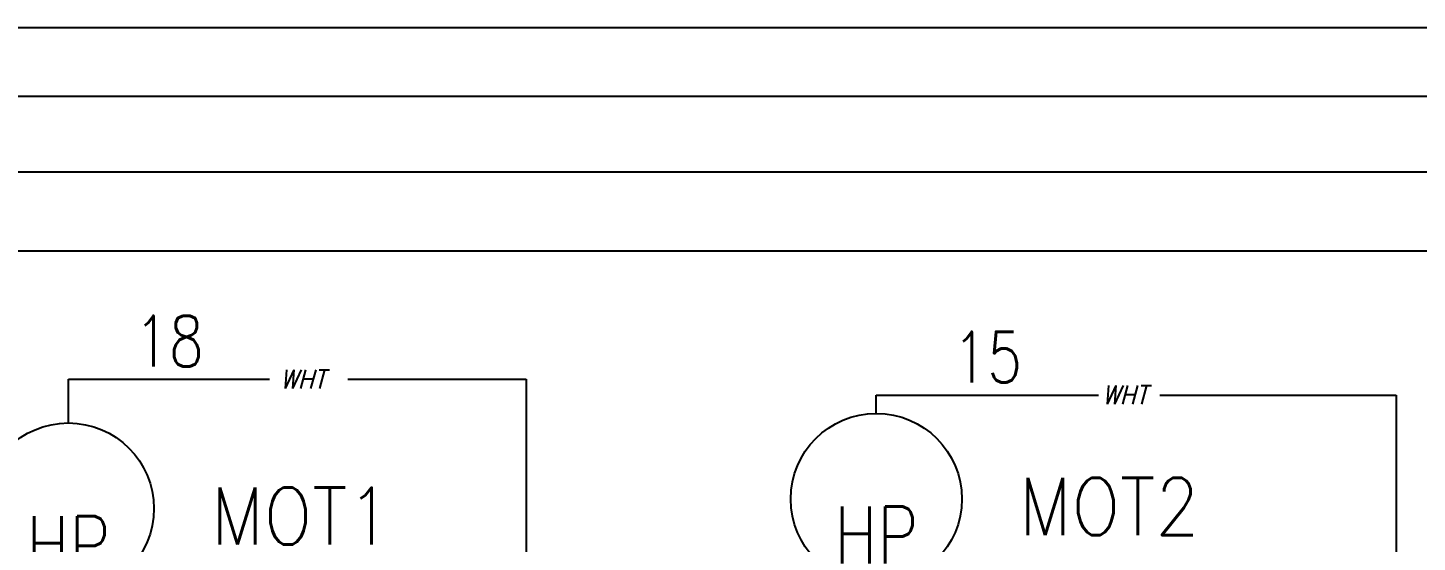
# Model space of a CAD drawing. Header units: inches. Extents: x 0 to 35.7, y 0 to 20.7.
# Drawn here: x 20.71 to 27.56, y 18.21 to 20.74 of the extents above; entities that cross this region are included whole.
import ezdxf
from ezdxf.enums import TextEntityAlignment as Align

# ---------------------------------------------------------------- set-up
doc = ezdxf.new("R2010")
doc.units = ezdxf.units.IN
doc.header["$MEASUREMENT"] = 0
for name, color, linetype in [('BLK_12AWG', 7, 'Continuous'), ('DESC', 150, 'Continuous'), ('MISC', 7, 'Continuous'), ('SYMS', 7, 'Continuous'), ('TAGS', 150, 'Continuous'), ('WIRENO', 72, 'Continuous'), ('WIRES', 7, 'Continuous')]:
    doc.layers.add(name, color=color, linetype=linetype)
doc.styles.add('WD', font='romans.shx')

# ---------------------------------------------------------------- blocks, each defined once
blk = doc.blocks.new('VMO12')
blk.add_circle((0, 0), 0.1875)
at = {"style": 'WD'}
for tag, p, width in [('INST', (0.318, 0.2634), 0.7), ('LOC', (0.318, 0.0938), 0.7), ('TAG1', (0.3125, -0.0789), 0.9), ('DESC1', (0.3135, -0.268), 0.9), ('DESC2', (0.3135, -0.4243), 0.9), ('DESC3', (0.3135, -0.5805), 0.9), ('RATING3', (0.3135, -0.7368), 0.8), ('RATING4', (0.3135, -0.893), 0.8), ('WDTAGALT', (0.3125, -1.0625), 0.7)]:
    blk.add_attdef(tag, p, '', height=0.125, dxfattribs=dict(at, width=width))
at = {"linetype": 'Continuous', "style": 'WD', "flags": 8}
for tag, p in [('TERM01', (-0.0312, 0.2125)), ('TERM03', (-0.2188, -0.1351))]:
    blk.add_attdef(tag, text='', height=0.125, dxfattribs=at).set_placement(p, align=Align.RIGHT)
at = {"color": 7, "style": 'WD', "flags": 1}
for tag, p in [('X2TERM01', (0, 0.1875)), ('X8TERM02', (0, -0.1875))]:
    blk.add_attdef(tag, p, '', height=0.0125, dxfattribs=at)
at = {"style": 'WD', "flags": 9}
blk.add_attdef('FAMILY', text='', height=0.01, dxfattribs=at).set_placement((-0.0053, 0.1698), align=Align.CENTER)
at = {"linetype": 'Continuous', "style": 'WD', "flags": 1}
for tag, p in [('CAT', (0, 0.1593)), ('MFG', (0, 0.1404))]:
    blk.add_attdef(tag, text='', height=0.01, dxfattribs=at).set_placement(p, align=Align.MIDDLE)
at = {"style": 'WD', "width": 0.8}
blk.add_attdef('RATING1', text='', height=0.125, dxfattribs=at).set_placement((0, 0), align=Align.CENTER)
at = {"linetype": 'Continuous', "style": 'WD', "flags": 9}
blk.add_attdef('ASSYCODE', text='', height=0.01, dxfattribs=at).set_placement((0, 0.125), align=Align.CENTER)
at = {"style": 'WD', "width": 0.8}
blk.add_attdef('RATING2', text='', height=0.125, dxfattribs=at).set_placement((0, -0.0165), align=Align.TOP_CENTER)
at = {"style": 'WD', "flags": 1}
blk.add_attdef('X0TERM03', (-0.1384, -0.1265), '', height=0.0125, dxfattribs=at)
at = {"linetype": 'Continuous', "style": 'WD', "flags": 8}
blk.add_attdef('TERM02', text='', height=0.125, dxfattribs=at).set_placement((-0.0312, -0.2094), align=Align.TOP_RIGHT)
blk = doc.blocks.new('HT0_LGENERIC')
at = {"style": 'WD', "oblique": 15, "width": 0.9}
blk.add_attdef('COLOR', text='', height=0.125, dxfattribs=at).set_placement((0, 0), align=Align.MIDDLE_CENTER)
at = {"color": 7, "style": 'WD'}
for tag, p in [('X4_TINY_DOT_DONT_REMOVE', (-0.125, 0)), ('X1_TINY_DOT_DONT_REMOVE', (0.125, 0))]:
    blk.add_attdef(tag, p, '', height=0.0001, dxfattribs=at)
at = {"style": 'WD', "flags": 1}
for tag, p in [('X4TERM01', (-0.125, 0)), ('X1TERM01', (0.125, 0))]:
    blk.add_attdef(tag, p, '', height=0.01, dxfattribs=at)
blk = doc.blocks.new('WD_WNH')
at = {"linetype": 'Continuous', "style": 'WD', "width": 0.8}
blk.add_attdef('WIRENO', text='', height=0.125, dxfattribs=at).set_placement((0, 0.0625), align=Align.CENTER)
at = {"style": 'WD', "flags": 1}
for tag, p in [('W01USER', (0, 0.0781)), ('W02USER', (0, 0.0703)), ('W03USER', (0, 0.0625)), ('W04USER', (0, 0.0547)), ('W05USER', (0, 0.0469)), ('W06USER', (0, 0.0391)), ('W07USER', (0, 0.0312)), ('W08USER', (0, 0.0234)), ('W09USER', (0, 0.0156)), ('W10USER', (0, 0.0078))]:
    blk.add_attdef(tag, text='', height=0.005, dxfattribs=at).set_placement(p, align=Align.CENTER)

msp = doc.modelspace()

# ---------------------------------------------------------------- linework, layer by layer
at = {"color": 7, "linetype": 'Continuous'}
msp.add_line((35.7282, 20.7436), (14.9782, 20.7436), dxfattribs=at)
at = {"layer": 'BLK_12AWG'}
for p, q in [((20.5812, 20.4067), (34.6115, 20.4067)), ((20.566, 20.0332), (34.6115, 20.0332)), ((20.6145, 19.6443), (34.6186, 19.6443)), ((24.8891, 18.8426), (24.8891, 18.9328)), ((24.8891, 18.9328), (25.9844, 18.9328)), ((26.287, 18.9328), (27.4528, 18.9328)), ((27.4528, 18.9328), (27.4528, 16.7778))]:
    msp.add_line(p, q, dxfattribs=at)
at = {"layer": 'WIRES'}
for p, q in [((20.9061, 18.7956), (20.9061, 19.0117)), ((20.9061, 19.0117), (21.8984, 19.0117)), ((22.2837, 19.0117), (23.1626, 19.0117)), ((23.1626, 19.0117), (23.1626, 16.5516))]:
    msp.add_line(p, q, dxfattribs=at)

# ---------------------------------------------------------------- block references
at = {"layer": 'SYMS'}
ref = msp.add_blockref('HT0_LGENERIC', (22.0609, 19.0117), dxfattribs=at)
ref.add_attrib('X1_TINY_DOT_DONT_REMOVE', '.', (22.2837, 19.0117), dxfattribs={"layer": 'MISC', "color": 7, "height": 0.0001, "style": 'WD'})
ref.add_attrib('X4_TINY_DOT_DONT_REMOVE', '.', (21.8984, 19.0117), dxfattribs={"layer": 'MISC', "color": 7, "height": 0.0001, "style": 'WD'})
ref.add_attrib('COLOR', 'WHT', dxfattribs={"layer": 'MISC', "height": 0.093, "style": 'WD', "oblique": 15, "width": 0.9}).set_placement((22.0609, 19.0117), align=Align.MIDDLE_CENTER)
ref = msp.add_blockref('HT0_LGENERIC', (26.1133, 18.934), dxfattribs=at)
ref.add_attrib('X1_TINY_DOT_DONT_REMOVE', '.', (26.287, 18.934), dxfattribs={"layer": 'MISC', "color": 7, "height": 0.0001, "style": 'WD'})
ref.add_attrib('X4_TINY_DOT_DONT_REMOVE', '.', (25.9844, 18.934), dxfattribs={"layer": 'MISC', "color": 7, "height": 0.0001, "style": 'WD'})
ref.add_attrib('COLOR', 'WHT', dxfattribs={"layer": 'MISC', "height": 0.093, "style": 'WD', "oblique": 15, "width": 0.9}).set_placement((26.1133, 18.934), align=Align.MIDDLE_CENTER)
ref = msp.add_blockref('VMO12', (24.8891, 18.4207), dxfattribs=dict(at, xscale=2.25, yscale=2.25, zscale=2.25))
ref.add_attrib('RATING2', 'HP', dxfattribs={"layer": 'MISC', "height": 0.28125, "style": 'WD', "width": 0.8}).set_placement((24.8891, 18.3836), align=Align.TOP_CENTER)
ref.add_attrib('DESC1', 'MOTOR', (25.5945, 17.8176), dxfattribs={"layer": 'DESC', "color": 250, "height": 0.28125, "style": 'WD', "width": 0.9})
ref.add_attrib('DESC2', 'DAYTON', (25.5945, 17.4661), dxfattribs={"layer": 'DESC', "color": 250, "height": 0.28125, "style": 'WD', "width": 0.9})
ref.add_attrib('TAG1', 'MOT2', (25.5922, 18.2433), dxfattribs={"layer": 'TAGS', "color": 250, "height": 0.28125, "style": 'WD', "width": 0.9})
ref = msp.add_blockref('VMO12', (20.9061, 18.3737), dxfattribs=dict(at, xscale=2.25, yscale=2.25, zscale=2.25))
ref.add_attrib('RATING2', 'HP', dxfattribs={"layer": 'MISC', "height": 0.28125, "style": 'WD', "width": 0.8}).set_placement((20.9061, 18.3366), align=Align.TOP_CENTER)
ref.add_attrib('DESC1', 'MOTOR', (21.6116, 17.7706), dxfattribs={"layer": 'DESC', "color": 250, "height": 0.28125, "style": 'WD', "width": 0.9})
ref.add_attrib('DESC2', 'DAYTON', (21.6116, 17.419), dxfattribs={"layer": 'DESC', "color": 250, "height": 0.28125, "style": 'WD', "width": 0.9})
ref.add_attrib('TAG1', 'MOT1', (21.6092, 18.1962), dxfattribs={"layer": 'TAGS', "color": 250, "height": 0.28125, "style": 'WD', "width": 0.9})
at = {"layer": 'WIRENO', "color": 250, "linetype": 'ByBlock'}
ref = msp.add_blockref('WD_WNH', (21.4023, 19.0117), dxfattribs=at)
ref.add_attrib('WIRENO', '18', dxfattribs={"color": 0, "linetype": 'Continuous', "height": 0.25, "style": 'WD', "width": 0.8}).set_placement((21.4023, 19.0742), align=Align.CENTER)
ref = msp.add_blockref('WD_WNH', (25.4367, 18.9328), dxfattribs=at)
ref.add_attrib('WIRENO', '15', dxfattribs={"color": 0, "linetype": 'Continuous', "height": 0.25, "style": 'WD', "width": 0.8}).set_placement((25.4367, 18.9953), align=Align.CENTER)

doc.saveas('drawing.dxf')
